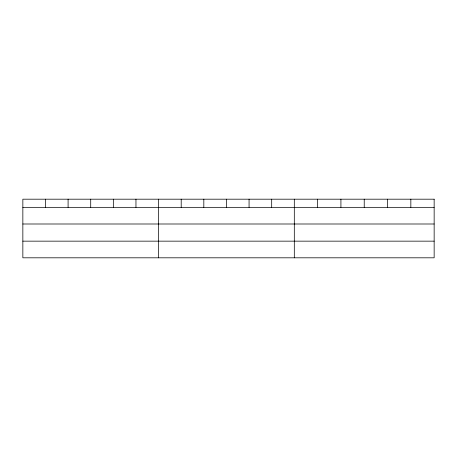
<?xml version="1.0" encoding="UTF-8"?>
<svg xmlns="http://www.w3.org/2000/svg" width="457" height="457" viewBox="0 0 457 457"><rect width="100%" height="100%" fill="white"/><g stroke="black" fill="none" stroke-linecap="round" stroke-linejoin="round"><path stroke-width="0.69" d="M22.85 207.341L434.15 207.341M22.85 223.999L434.15 223.999M22.85 241.153L434.15 241.153M410.843 199.189L410.843 207.341M387.536 199.189L387.536 207.341M364.229 199.189L364.229 207.341M340.922 199.189L340.922 207.341M317.615 199.189L317.615 207.341M294.308 199.189L294.308 257.811M271.687 199.189L271.687 207.341M249.065 199.189L249.065 207.341M226.444 199.189L226.444 207.341M203.822 199.189L203.822 207.341M181.201 199.189L181.201 207.341M158.579 199.189L158.579 257.811M135.958 199.189L135.958 207.341M113.336 199.189L113.336 207.341M90.715 199.189L90.715 207.341M68.093 199.189L68.093 207.341M45.471 199.189L45.471 207.341M434.15 199.189L22.85 199.189L22.85 257.811L434.15 257.811L434.15 199.189"/></g></svg>
